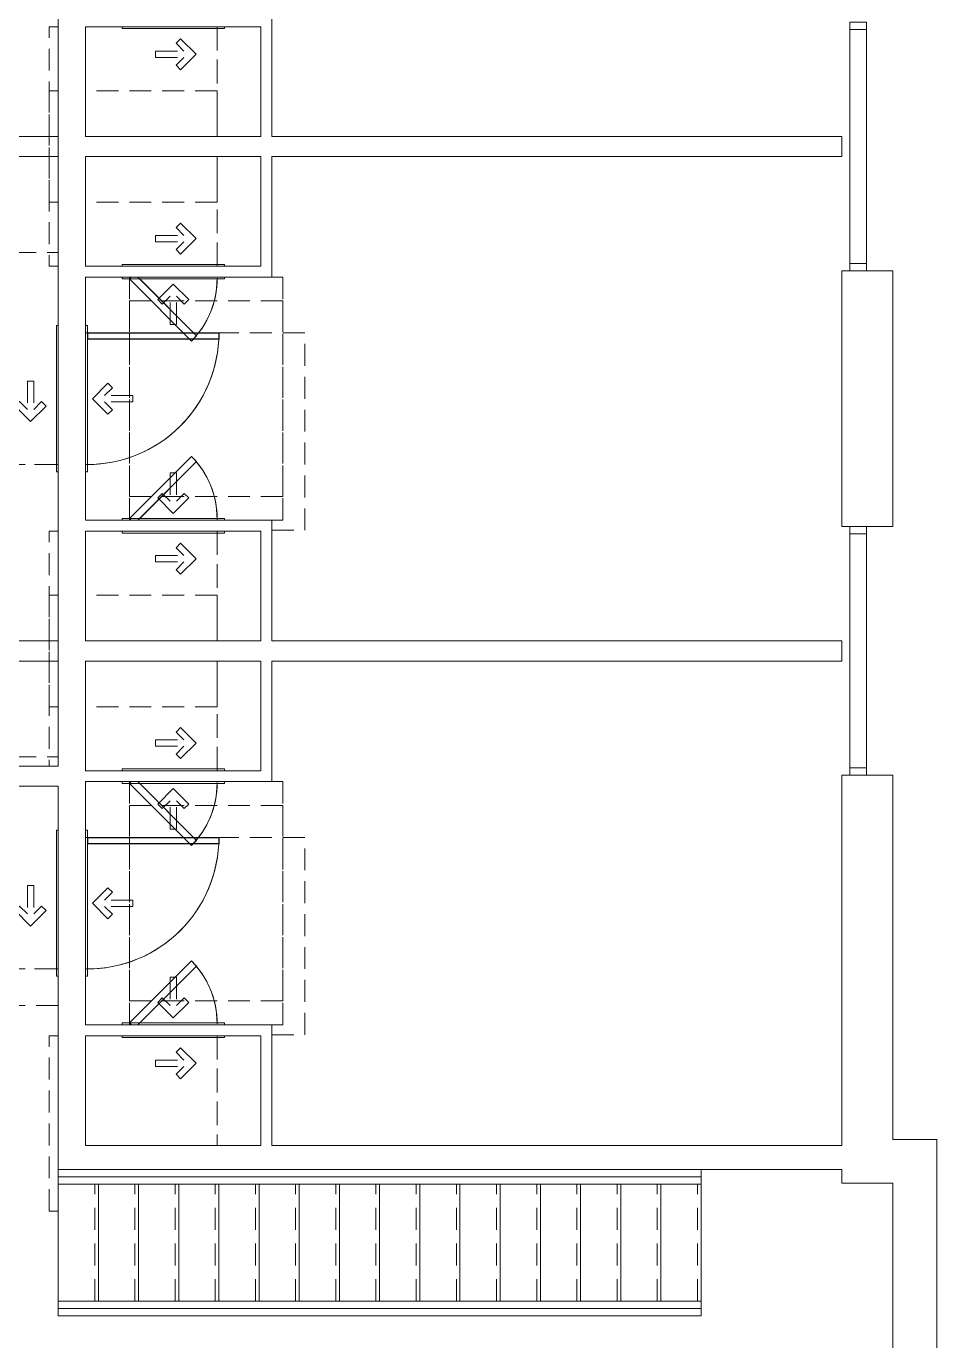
# Model space of a CAD drawing. Header units: inches. Extents: x -84 to 1352, y -1830 to 1419.
# Drawn here: x 652.6 to 901.9, y -1028.3 to -668.8 of the extents above; entities that cross this region are included whole.
import ezdxf

# ---------------------------------------------------------------- set-up
doc = ezdxf.new("R2010")
doc.units = ezdxf.units.IN
doc.header["$MEASUREMENT"] = 0
doc.linetypes.add('ADA Clearance', pattern=[9, 6, -3])
doc.linetypes.add('Overhead', pattern=[9.75, 6, -3.75])
for name, color, linetype, lineweight in [('A-DOOR', 31, 'Continuous', 15), ('A-DOOR-FRAM', 31, 'Continuous', 9), ('A-FLOR-HRAL', 11, 'Continuous', 9), ('A-GLAZ-CWMG', 51, 'Continuous', 9), ('A-WALL', 113, 'Continuous', 15), ('S-STRS', 31, 'Continuous', 9)]:
    doc.layers.add(name, color=color, linetype=linetype, lineweight=lineweight)

# ---------------------------------------------------------------- blocks, each defined once
blk = doc.blocks.new('Door-Single_CE_ - HM Door-2_ HM Frame-5146564-ROOF')
at = {"layer": 'A-DOOR', "linetype": 'ADA Clearance', "lineweight": 9}
for p, q in [((-18, 51.75), (40, 51.75)), ((-18, 4.25), (-18, 51.75)), ((40, 51.75), (40, 3.75)), ((-2.02, 15.53), (-6.26, 11.29)), ((-0.78, 14.29), (-2.02, 15.53)), ((-2.02, 7.04), (-6.26, 11.29)), ((-0.78, 14.29), (-2.91, 12.16)), ((4.84, 12.16), (-2.91, 12.16)), ((4.84, 12.16), (4.84, 10.41)), ((4.84, 10.41), (-2.91, 10.41)), ((-0.78, 8.28), (-2.91, 10.41)), ((-0.78, 8.28), (-2.02, 7.04)), ((-4.26, -9.87), (-0.02, -5.62)), ((4.22, -9.87), (-0.02, -5.62)), ((18, -63.75), (18, -4.25)), ((-3.02, -11.1), (-4.26, -9.87)), ((-3.02, -11.1), (-0.89, -8.97)), ((-0.89, -16.72), (-0.89, -8.97)), ((0.86, -16.72), (0.86, -8.97)), ((2.99, -11.1), (0.86, -8.97)), ((2.99, -11.1), (4.22, -9.87)), ((0.86, -16.72), (-0.89, -16.72)), ((-36, -54.75), (-36, -63.75)), ((-36, -63.75), (18, -63.75))]:
    blk.add_line(p, q, dxfattribs=at)
at = {"layer": 'A-DOOR'}
for p, q in [((16.25, -40.25), (16.25, -4.25)), ((18, -4.25), (18, -40.25)), ((18, -40.25), (16.25, -40.25))]:
    blk.add_line(p, q, dxfattribs=at)
at = {"layer": 'A-DOOR', "lineweight": 25}
for p, q in [((16.25, -40.25), (16.25, -4.25)), ((18, -4.25), (18, -40.25)), ((18, -40.25), (16.25, -40.25))]:
    blk.add_line(p, q, dxfattribs=at)
at = {"layer": 'A-DOOR', "lineweight": 9}
blk.add_arc((18, -4.25), 36, 180.0012, 270, dxfattribs=at)
blk.add_arc((18, -4.25), 36, 180.0012, 270, dxfattribs=at)
blk.add_arc((18, -4.25), 36, 180.0012, 270, dxfattribs=at)
blk.add_arc((18, -4.25), 36, 180.0012, 270, dxfattribs=at)
blk = doc.blocks.new('Door-Single_CE_ - HM Door-2_ HM Frame-V7-ROOF')
at = {"layer": 'A-DOOR', "linetype": 'ADA Clearance', "lineweight": 9}
for p, q in [((-18, 51.75), (31.5, 51.75)), ((-18, 4.25), (-18, 51.75)), ((38, 51.75), (40, 51.75)), ((40, 51.75), (40, 3.75)), ((-2.02, 15.53), (-6.26, 11.29)), ((-0.78, 14.29), (-2.02, 15.53)), ((-2.02, 7.04), (-6.26, 11.29)), ((-0.78, 14.29), (-2.91, 12.16)), ((4.84, 12.16), (-2.91, 12.16)), ((4.84, 12.16), (4.84, 10.41)), ((4.84, 10.41), (-2.91, 10.41)), ((-0.78, 8.28), (-2.91, 10.41)), ((-0.78, 8.28), (-2.02, 7.04)), ((-4.26, -9.87), (-0.02, -5.62)), ((4.22, -9.87), (-0.02, -5.62)), ((18, -63.75), (18, -4.25)), ((-3.02, -11.1), (-4.26, -9.87)), ((-3.02, -11.1), (-0.89, -8.97)), ((-0.89, -16.72), (-0.89, -8.97)), ((0.86, -16.72), (0.86, -8.97)), ((2.99, -11.1), (0.86, -8.97)), ((2.99, -11.1), (4.22, -9.87)), ((0.86, -16.72), (-0.89, -16.72)), ((-36, -54.75), (-36, -63.75)), ((-36, -63.75), (18, -63.75))]:
    blk.add_line(p, q, dxfattribs=at)
at = {"layer": 'A-DOOR'}
for p, q in [((16.25, -40.25), (16.25, -4.25)), ((18, -4.25), (18, -40.25)), ((18, -40.25), (16.25, -40.25))]:
    blk.add_line(p, q, dxfattribs=at)
at = {"layer": 'A-DOOR', "lineweight": 25}
for p, q in [((16.25, -40.25), (16.25, -4.25)), ((18, -4.25), (18, -40.25)), ((18, -40.25), (16.25, -40.25))]:
    blk.add_line(p, q, dxfattribs=at)
at = {"layer": 'A-DOOR', "lineweight": 9}
blk.add_arc((18, -4.25), 36, 180.0012, 270, dxfattribs=at)
blk.add_arc((18, -4.25), 36, 180.0012, 270, dxfattribs=at)
blk.add_arc((18, -4.25), 36, 180.0012, 270, dxfattribs=at)
blk.add_arc((18, -4.25), 36, 180.0012, 270, dxfattribs=at)
blk = doc.blocks.new('Door-Single_CE_ - HM Door-2_ HM Frame-5149586-ROOF')
at = {"layer": 'A-DOOR', "linetype": 'ADA Clearance', "lineweight": 9}
for p, q in [((-31, 62.75), (18, 62.75)), ((18, 62.75), (18, 3.25)), ((-0.89, 15.72), (-0.89, 7.97)), ((0.86, 15.72), (-0.89, 15.72)), ((0.86, 15.72), (0.86, 7.97)), ((-3.02, 10.1), (-4.26, 8.87)), ((-4.26, 8.87), (-0.02, 4.62)), ((-3.02, 10.1), (-0.89, 7.97)), ((4.22, 8.87), (-0.02, 4.62)), ((2.99, 10.1), (0.86, 7.97)), ((2.99, 10.1), (4.22, 8.87)), ((-18, -3.25), (-18, -50.75)), ((40, -2.75), (38.5, -2.75)), ((40, -50.75), (40, -2.75)), ((-2.02, -6.04), (-6.26, -10.29)), ((-0.78, -7.28), (-2.02, -6.04)), ((-2.02, -14.53), (-6.26, -10.29)), ((-0.78, -7.28), (-2.91, -9.41)), ((4.84, -9.41), (-2.91, -9.41)), ((4.84, -11.16), (4.84, -9.41)), ((4.84, -11.16), (-2.91, -11.16)), ((-0.78, -13.29), (-2.91, -11.16)), ((-0.78, -13.29), (-2.02, -14.53)), ((-18, -50.75), (31, -50.75)), ((38.5, -50.75), (40, -50.75))]:
    blk.add_line(p, q, dxfattribs=at)
at = {"layer": 'A-DOOR'}
for p, q in [((18, 39.25), (16.25, 39.25)), ((16.25, 39.25), (16.25, 3.25)), ((18, 3.25), (18, 39.25))]:
    blk.add_line(p, q, dxfattribs=at)
at = {"layer": 'A-DOOR', "lineweight": 25}
for p, q in [((18, 39.25), (16.25, 39.25)), ((16.25, 39.25), (16.25, 3.25)), ((18, 3.25), (18, 39.25))]:
    blk.add_line(p, q, dxfattribs=at)
at = {"layer": 'A-DOOR', "lineweight": 9}
blk.add_arc((18, 3.25), 36, 90, 179.9988, dxfattribs=at)
blk.add_arc((18, 3.25), 36, 90, 179.9988, dxfattribs=at)
blk.add_arc((18, 3.25), 36, 90, 179.9988, dxfattribs=at)
blk.add_arc((18, 3.25), 36, 90, 179.9988, dxfattribs=at)
blk = doc.blocks.new('Door-Single_CE_ - HM Door-2_ HM Frame-V14-ROOF')
at = {"layer": 'A-DOOR', "linetype": 'ADA Clearance', "lineweight": 9}
for p, q in [((-18, 51.75), (40, 51.75)), ((-18, 3.75), (-18, 51.75)), ((40, 51.75), (40, 3.75)), ((-2.02, 15.53), (-6.26, 11.29)), ((-0.78, 14.29), (-2.02, 15.53)), ((-2.02, 7.04), (-6.26, 11.29)), ((-0.78, 14.29), (-2.91, 12.16)), ((4.84, 12.16), (-2.91, 12.16)), ((4.84, 12.16), (4.84, 10.41)), ((4.84, 10.41), (-2.91, 10.41)), ((-0.78, 8.28), (-2.91, 10.41)), ((-0.78, 8.28), (-2.02, 7.04)), ((-4.26, -9.87), (-0.02, -5.62)), ((4.22, -9.87), (-0.02, -5.62)), ((18, -63.75), (18, -3.75)), ((-3.02, -11.1), (-4.26, -9.87)), ((-3.02, -11.1), (-0.89, -8.97)), ((-0.89, -16.72), (-0.89, -8.97)), ((0.86, -16.72), (0.86, -8.97)), ((2.99, -11.1), (0.86, -8.97)), ((2.99, -11.1), (4.22, -9.87)), ((0.86, -16.72), (-0.89, -16.72)), ((-36, -54.75), (-36, -63.75)), ((-36, -63.75), (18, -63.75))]:
    blk.add_line(p, q, dxfattribs=at)
at = {"layer": 'A-DOOR'}
for p, q in [((16.25, -40.25), (16.25, -4.25)), ((16.25, -4.25), (18, -4.25)), ((18, -4.25), (18, -40.25)), ((18, -40.25), (16.25, -40.25))]:
    blk.add_line(p, q, dxfattribs=at)
at = {"layer": 'A-DOOR', "lineweight": 25}
for p, q in [((16.25, -40.25), (16.25, -4.25)), ((18, -4.25), (16.25, -4.25)), ((18, -4.25), (18, -40.25)), ((18, -40.25), (16.25, -40.25))]:
    blk.add_line(p, q, dxfattribs=at)
at = {"layer": 'A-DOOR', "lineweight": 9}
for start in [179.5, 179.5, 179.5, 180.0012]:
    blk.add_arc((18, -4.25), 36, start, 270, dxfattribs=at)
at = {"layer": 'A-DOOR-FRAM'}
for p, q in [((-20, 4.25), (20, 4.25)), ((-20, 3.75), (-20, 4.25)), ((20, 4.25), (20, 3.75)), ((-20, -4.25), (-20, -3.75)), ((20, -4.25), (-20, -4.25)), ((20, -3.75), (20, -4.25))]:
    blk.add_line(p, q, dxfattribs=at)
blk = doc.blocks.new('Door-Single_CE_ - HM Door-2_ HM Frame-V16-ROOF')
at = {"layer": 'A-DOOR', "linetype": 'ADA Clearance', "lineweight": 9}
for p, q in [((-18, 51.75), (31.5, 51.75)), ((-18, 3.75), (-18, 51.75)), ((38, 51.75), (40, 51.75)), ((40, 51.75), (40, 3.75)), ((-2.02, 15.53), (-6.26, 11.29)), ((-0.78, 14.29), (-2.02, 15.53)), ((-2.02, 7.04), (-6.26, 11.29)), ((-0.78, 14.29), (-2.91, 12.16)), ((4.84, 12.16), (-2.91, 12.16)), ((4.84, 12.16), (4.84, 10.41)), ((4.84, 10.41), (-2.91, 10.41)), ((-0.78, 8.28), (-2.91, 10.41)), ((-0.78, 8.28), (-2.02, 7.04)), ((-4.26, -9.87), (-0.02, -5.62)), ((4.22, -9.87), (-0.02, -5.62)), ((18, -63.75), (18, -3.75)), ((-3.02, -11.1), (-4.26, -9.87)), ((-3.02, -11.1), (-0.89, -8.97)), ((-0.89, -16.72), (-0.89, -8.97)), ((0.86, -16.72), (0.86, -8.97)), ((2.99, -11.1), (0.86, -8.97)), ((2.99, -11.1), (4.22, -9.87)), ((0.86, -16.72), (-0.89, -16.72)), ((-36, -54.75), (-36, -63.75)), ((-36, -63.75), (18, -63.75))]:
    blk.add_line(p, q, dxfattribs=at)
at = {"layer": 'A-DOOR'}
for p, q in [((16.25, -40.25), (16.25, -4.25)), ((16.25, -4.25), (18, -4.25)), ((18, -4.25), (18, -40.25)), ((18, -40.25), (16.25, -40.25))]:
    blk.add_line(p, q, dxfattribs=at)
at = {"layer": 'A-DOOR', "lineweight": 25}
for p, q in [((16.25, -40.25), (16.25, -4.25)), ((18, -4.25), (16.25, -4.25)), ((18, -4.25), (18, -40.25)), ((18, -40.25), (16.25, -40.25))]:
    blk.add_line(p, q, dxfattribs=at)
at = {"layer": 'A-DOOR', "lineweight": 9}
for start in [179.5, 179.5, 179.5, 180.0012]:
    blk.add_arc((18, -4.25), 36, start, 270, dxfattribs=at)
at = {"layer": 'A-DOOR-FRAM'}
for p, q in [((-20, 4.25), (20, 4.25)), ((-20, 3.75), (-20, 4.25)), ((20, 4.25), (20, 3.75)), ((-20, -4.25), (-20, -3.75)), ((20, -4.25), (-20, -4.25)), ((20, -3.75), (20, -4.25))]:
    blk.add_line(p, q, dxfattribs=at)
blk = doc.blocks.new('Door-Single_CE_ - HM Door-2_ HM Frame-V23-ROOF')
at = {"layer": 'A-DOOR', "linetype": 'ADA Clearance', "lineweight": 9}
for p, q in [((-31, 62.75), (18, 62.75)), ((18, 62.75), (18, 2.75)), ((-0.89, 15.72), (-0.89, 7.97)), ((0.86, 15.72), (-0.89, 15.72)), ((0.86, 15.72), (0.86, 7.97)), ((-3.02, 10.1), (-4.26, 8.87)), ((-4.26, 8.87), (-0.02, 4.62)), ((-3.02, 10.1), (-0.89, 7.97)), ((4.22, 8.87), (-0.02, 4.62)), ((2.99, 10.1), (0.86, 7.97)), ((2.99, 10.1), (4.22, 8.87)), ((-18, -2.75), (-18, -50.75)), ((40, -2.75), (38.5, -2.75)), ((40, -50.75), (40, -2.75)), ((-2.02, -6.04), (-6.26, -10.29)), ((-0.78, -7.28), (-2.02, -6.04)), ((-2.02, -14.53), (-6.26, -10.29)), ((-0.78, -7.28), (-2.91, -9.41)), ((4.84, -9.41), (-2.91, -9.41)), ((4.84, -11.16), (4.84, -9.41)), ((4.84, -11.16), (-2.91, -11.16)), ((-0.78, -13.29), (-2.91, -11.16)), ((-0.78, -13.29), (-2.02, -14.53)), ((-18, -50.75), (31, -50.75)), ((38.5, -50.75), (40, -50.75))]:
    blk.add_line(p, q, dxfattribs=at)
at = {"layer": 'A-DOOR'}
for p, q in [((18, 39.25), (16.25, 39.25)), ((16.25, 39.25), (16.25, 3.25)), ((18, 3.25), (18, 39.25)), ((16.25, 3.25), (18, 3.25))]:
    blk.add_line(p, q, dxfattribs=at)
at = {"layer": 'A-DOOR', "lineweight": 25}
for p, q in [((18, 39.25), (16.25, 39.25)), ((16.25, 39.25), (16.25, 3.25)), ((18, 3.25), (18, 39.25)), ((18, 3.25), (16.25, 3.25))]:
    blk.add_line(p, q, dxfattribs=at)
at = {"layer": 'A-DOOR', "lineweight": 9}
for end in [179.9988, 180.5, 180.5, 180.5]:
    blk.add_arc((18, 3.25), 36, 90, end, dxfattribs=at)
at = {"layer": 'A-DOOR-FRAM'}
for p, q in [((-20, 3.25), (20, 3.25)), ((-20, 2.75), (-20, 3.25)), ((20, 3.25), (20, 2.75)), ((-20, -3.25), (-20, -2.75)), ((20, -3.25), (-20, -3.25)), ((20, -2.75), (20, -3.25))]:
    blk.add_line(p, q, dxfattribs=at)
blk = doc.blocks.new('Rectangular Mullion - 4 1_2_ x 2_ Rectangular_CE_-5161403-ROOF')
at = {"layer": 'A-GLAZ-CWMG'}
for p, q in [((878.12, 530.09), (882.62, 530.09)), ((878.12, 466.09), (878.12, 530.09)), ((882.62, 530.09), (882.62, 466.09)), ((882.62, 466.09), (878.12, 466.09))]:
    blk.add_line(p, q, dxfattribs=at)
blk = doc.blocks.new('Rectangular Mullion - 4 1_2_ x 2_ Rectangular_CE_-5140190-ROOF')
at = {"layer": 'A-GLAZ-CWMG'}
for p, q in [((-2, -2.25), (-2, 2.25)), ((-2, 2.25), (0, 2.25)), ((0, 2.25), (0, -2.25)), ((0, -2.25), (-2, -2.25))]:
    blk.add_line(p, q, dxfattribs=at)
blk = doc.blocks.new('Rectangular Mullion - 4 1_2_ x 2_ Rectangular_CE_-V1-ROOF')
at = {"layer": 'A-GLAZ-CWMG'}
for p, q in [((0, 2.25), (-2, 2.25)), ((-2, 2.25), (-2, -2.25)), ((0, -2.25), (0, 2.25)), ((-2, -2.25), (0, -2.25))]:
    blk.add_line(p, q, dxfattribs=at)
blk = doc.blocks.new('Railing - Railing-5168821-ROOF')
at = {"layer": 'A-FLOR-HRAL'}
for p, q in [((661.37, -985.53), (661.37, -983.53)), ((837.37, -983.53), (661.37, -983.53)), ((837.37, -983.53), (837.37, -985.53)), ((837.37, -985.53), (661.37, -985.53))]:
    blk.add_line(p, q, dxfattribs=at)
blk = doc.blocks.new('Railing - Railing-5168825-ROOF')
at = {"layer": 'A-FLOR-HRAL'}
for p, q in [((661.37, -1019.53), (661.37, -1017.53)), ((837.37, -1017.53), (661.37, -1017.53)), ((837.37, -1017.53), (837.37, -1019.53)), ((837.37, -1019.53), (661.37, -1019.53))]:
    blk.add_line(p, q, dxfattribs=at)
blk = doc.blocks.new('Door-Single_CE_ - WD Door-2_ WD Frame-5176362-ROOF')
at = {"layer": 'A-DOOR', "linetype": 'ADA Clearance', "lineweight": 9}
for p, q in [((-12, 49.5), (24, 49.5)), ((-12, 37), (-12, 49.5)), ((31.5, 49.5), (34, 49.5)), ((34, 49.5), (34, 1.5)), ((-12, 2), (-12, 31.5)), ((-2.02, 13.28), (-6.26, 9.04)), ((-0.78, 12.04), (-2.91, 9.91)), ((-0.78, 12.04), (-2.02, 13.28)), ((-2.02, 4.79), (-6.26, 9.04)), ((4.84, 9.91), (-2.91, 9.91)), ((4.84, 8.16), (-2.91, 8.16)), ((-0.78, 6.03), (-2.91, 8.16)), ((4.84, 9.91), (4.84, 8.16)), ((-0.78, 6.03), (-2.02, 4.79)), ((34, 1.5), (31.5, 1.5)), ((-27, -1.5), (-30, -1.5)), ((-30, -1.5), (-30, -61.5)), ((-4.26, -7.62), (-0.02, -3.37)), ((4.22, -7.62), (-0.02, -3.37)), ((12, -61.5), (12, -2)), ((-3.02, -8.85), (-0.89, -6.72)), ((-0.89, -14.47), (-0.89, -6.72)), ((0.86, -14.47), (0.86, -6.72)), ((2.99, -8.85), (0.86, -6.72)), ((-3.02, -8.85), (-4.26, -7.62)), ((2.99, -8.85), (4.22, -7.62)), ((0.86, -14.47), (-0.89, -14.47)), ((-30, -61.5), (12, -61.5))]:
    blk.add_line(p, q, dxfattribs=at)
at = {"layer": 'A-DOOR'}
for p, q in [((-6.38, -17.56), (9.17, -2)), ((12, -2), (-4.97, -18.97)), ((-4.97, -18.97), (-6.38, -17.56))]:
    blk.add_line(p, q, dxfattribs=at)
at = {"layer": 'A-DOOR', "lineweight": 25}
for p, q in [((-6.38, -17.56), (9.17, -2)), ((12, -2), (-4.97, -18.97)), ((-4.97, -18.97), (-6.38, -17.56))]:
    blk.add_line(p, q, dxfattribs=at)
at = {"layer": 'A-DOOR', "lineweight": 9}
for start in [180.0018, 180.0018, 180.0021, 180.0021]:
    blk.add_arc((12, -2), 24, start, 225, dxfattribs=at)
blk = doc.blocks.new('Door-Single_CE_ - WD Door-2_ WD Frame-5176364-ROOF')
at = {"layer": 'A-DOOR', "linetype": 'ADA Clearance', "lineweight": 9}
for p, q in [((-30, 61.5), (12, 61.5)), ((-30, 1.5), (-30, 61.5)), ((12, 61.5), (12, 2)), ((-0.89, 14.47), (-0.89, 6.72)), ((0.86, 14.47), (-0.89, 14.47)), ((0.86, 14.47), (0.86, 6.72)), ((-3.02, 8.85), (-4.26, 7.62)), ((-4.26, 7.62), (-0.02, 3.37)), ((-3.02, 8.85), (-0.89, 6.72)), ((4.22, 7.62), (-0.02, 3.37)), ((2.99, 8.85), (0.86, 6.72)), ((2.99, 8.85), (4.22, 7.62)), ((-27, 1.5), (-30, 1.5)), ((-12, -2), (-12, -31.5)), ((34, -1.5), (31.5, -1.5)), ((34, -49.5), (34, -1.5)), ((-2.02, -4.79), (-6.26, -9.04)), ((-0.78, -6.03), (-2.91, -8.16)), ((-0.78, -6.03), (-2.02, -4.79)), ((-2.02, -13.28), (-6.26, -9.04)), ((4.84, -8.16), (-2.91, -8.16)), ((4.84, -9.91), (-2.91, -9.91)), ((-0.78, -12.04), (-2.91, -9.91)), ((4.84, -9.91), (4.84, -8.16)), ((-0.78, -12.04), (-2.02, -13.28)), ((-12, -37), (-12, -49.5)), ((-12, -49.5), (24, -49.5)), ((31.5, -49.5), (34, -49.5))]:
    blk.add_line(p, q, dxfattribs=at)
at = {"layer": 'A-DOOR'}
for p, q in [((-4.97, 18.97), (-6.38, 17.56)), ((12, 2), (-4.97, 18.97)), ((-6.38, 17.56), (9.17, 2))]:
    blk.add_line(p, q, dxfattribs=at)
at = {"layer": 'A-DOOR', "lineweight": 25}
for p, q in [((-4.97, 18.97), (-6.38, 17.56)), ((12, 2), (-4.97, 18.97)), ((-6.38, 17.56), (9.17, 2))]:
    blk.add_line(p, q, dxfattribs=at)
at = {"layer": 'A-DOOR', "lineweight": 9}
for end in [179.9982, 179.9982, 179.9979, 179.9979]:
    blk.add_arc((12, 2), 24, 135, end, dxfattribs=at)
blk = doc.blocks.new('Door-Single_CE_ - WD Door-2_ WD Frame-V45-ROOF')
at = {"layer": 'A-DOOR', "linetype": 'ADA Clearance', "lineweight": 9}
for p, q in [((-30, 61.5), (12, 61.5)), ((-30, 1.5), (-30, 61.5)), ((12, 61.5), (12, 2)), ((-0.89, 14.47), (-0.89, 6.72)), ((0.86, 14.47), (-0.89, 14.47)), ((0.86, 14.47), (0.86, 6.72)), ((-3.02, 8.85), (-4.26, 7.62)), ((-4.26, 7.62), (-0.02, 3.37)), ((-3.02, 8.85), (-0.89, 6.72)), ((4.22, 7.62), (-0.02, 3.37)), ((2.99, 8.85), (0.86, 6.72)), ((2.99, 8.85), (4.22, 7.62)), ((-27, 1.5), (-30, 1.5)), ((-12, -2), (-12, -31.5)), ((34, -49.5), (34, -2.75)), ((-2.02, -4.79), (-6.26, -9.04)), ((-0.78, -6.03), (-2.91, -8.16)), ((-0.78, -6.03), (-2.02, -4.79)), ((-2.02, -13.28), (-6.26, -9.04)), ((4.84, -8.16), (-2.91, -8.16)), ((4.84, -9.91), (-2.91, -9.91)), ((-0.78, -12.04), (-2.91, -9.91)), ((4.84, -9.91), (4.84, -8.16)), ((-0.78, -12.04), (-2.02, -13.28)), ((-12, -37), (-12, -49.5)), ((-12, -49.5), (24, -49.5)), ((31.5, -49.5), (34, -49.5))]:
    blk.add_line(p, q, dxfattribs=at)
at = {"layer": 'A-DOOR'}
for p, q in [((-4.97, 18.97), (-6.38, 17.56)), ((12, 2), (-4.97, 18.97)), ((-6.38, 17.56), (9.17, 2))]:
    blk.add_line(p, q, dxfattribs=at)
at = {"layer": 'A-DOOR', "lineweight": 25}
for p, q in [((-4.97, 18.97), (-6.38, 17.56)), ((12, 2), (-4.97, 18.97)), ((-6.38, 17.56), (9.17, 2))]:
    blk.add_line(p, q, dxfattribs=at)
at = {"layer": 'A-DOOR', "lineweight": 9}
for end in [179.9982, 179.9982, 179.9979, 179.9979]:
    blk.add_arc((12, 2), 24, 135, end, dxfattribs=at)
blk = doc.blocks.new('Door-Single_CE_ - WD Door-2_ WD Frame-V46-ROOF')
at = {"layer": 'A-DOOR', "linetype": 'ADA Clearance', "lineweight": 9}
for p, q in [((31.5, 49.5), (34, 49.5)), ((34, 49.5), (34, 1.5)), ((-12, 2), (-12, 31.5)), ((-2.02, 13.28), (-6.26, 9.04)), ((-0.78, 12.04), (-2.91, 9.91)), ((-0.78, 12.04), (-2.02, 13.28)), ((-2.02, 4.79), (-6.26, 9.04)), ((4.84, 9.91), (-2.91, 9.91)), ((4.84, 8.16), (-2.91, 8.16)), ((-0.78, 6.03), (-2.91, 8.16)), ((4.84, 9.91), (4.84, 8.16)), ((-0.78, 6.03), (-2.02, 4.79)), ((34, 1.5), (31.5, 1.5)), ((-27, -1.5), (-30, -1.5)), ((-30, -1.5), (-30, -61.5)), ((-4.26, -7.62), (-0.02, -3.37)), ((4.22, -7.62), (-0.02, -3.37)), ((12, -61.5), (12, -2)), ((-3.02, -8.85), (-0.89, -6.72)), ((-0.89, -14.47), (-0.89, -6.72)), ((0.86, -14.47), (0.86, -6.72)), ((2.99, -8.85), (0.86, -6.72)), ((-3.02, -8.85), (-4.26, -7.62)), ((2.99, -8.85), (4.22, -7.62)), ((0.86, -14.47), (-0.89, -14.47)), ((-30, -61.5), (12, -61.5))]:
    blk.add_line(p, q, dxfattribs=at)
at = {"layer": 'A-DOOR'}
for p, q in [((-6.38, -17.56), (9.17, -2)), ((12, -2), (-4.97, -18.97)), ((-4.97, -18.97), (-6.38, -17.56))]:
    blk.add_line(p, q, dxfattribs=at)
at = {"layer": 'A-DOOR', "lineweight": 25}
for p, q in [((-6.38, -17.56), (9.17, -2)), ((12, -2), (-4.97, -18.97)), ((-4.97, -18.97), (-6.38, -17.56))]:
    blk.add_line(p, q, dxfattribs=at)
at = {"layer": 'A-DOOR', "lineweight": 9}
for start in [180.0018, 180.0018, 180.0021, 180.0021]:
    blk.add_arc((12, -2), 24, start, 225, dxfattribs=at)
blk = doc.blocks.new('Door-Single_CE_ - WD Door-2_ WD Frame-V47-ROOF')
at = {"layer": 'A-DOOR', "linetype": 'ADA Clearance', "lineweight": 9}
for p, q in [((-12, 49.5), (24, 49.5)), ((-12, 37), (-12, 49.5)), ((31.5, 49.5), (34, 49.5)), ((34, 49.5), (34, 1.5)), ((-12, 1.5), (-12, 31.5)), ((-2.02, 13.28), (-6.26, 9.04)), ((-0.78, 12.04), (-2.91, 9.91)), ((-0.78, 12.04), (-2.02, 13.28)), ((-2.02, 4.79), (-6.26, 9.04)), ((4.84, 9.91), (-2.91, 9.91)), ((4.84, 8.16), (-2.91, 8.16)), ((-0.78, 6.03), (-2.91, 8.16)), ((4.84, 9.91), (4.84, 8.16)), ((-0.78, 6.03), (-2.02, 4.79)), ((34, 1.5), (31.5, 1.5)), ((-27, -1.5), (-30, -1.5)), ((-30, -1.5), (-30, -61.5)), ((-4.26, -7.62), (-0.02, -3.37)), ((4.22, -7.62), (-0.02, -3.37)), ((12, -61.5), (12, -1.5)), ((-3.02, -8.85), (-0.89, -6.72)), ((-0.89, -14.47), (-0.89, -6.72)), ((0.86, -14.47), (0.86, -6.72)), ((2.99, -8.85), (0.86, -6.72)), ((-3.02, -8.85), (-4.26, -7.62)), ((2.99, -8.85), (4.22, -7.62)), ((0.86, -14.47), (-0.89, -14.47)), ((-30, -61.5), (12, -61.5))]:
    blk.add_line(p, q, dxfattribs=at)
at = {"layer": 'A-DOOR'}
for p, q in [((-6.38, -17.56), (9.67, -1.5)), ((12, -2), (-4.97, -18.97)), ((11.5, -1.5), (12, -2)), ((-4.97, -18.97), (-6.38, -17.56))]:
    blk.add_line(p, q, dxfattribs=at)
at = {"layer": 'A-DOOR', "lineweight": 25}
for p, q in [((-6.38, -17.56), (9.67, -1.5)), ((12, -2), (-4.97, -18.97)), ((12, -2), (11.5, -1.5)), ((-4.97, -18.97), (-6.38, -17.56))]:
    blk.add_line(p, q, dxfattribs=at)
at = {"layer": 'A-DOOR', "lineweight": 9}
for start in [179.3876, 179.3876, 179.5, 180.0018]:
    blk.add_arc((12, -2), 24, start, 225, dxfattribs=at)
at = {"layer": 'A-DOOR-FRAM'}
for p, q in [((-14, 2), (14, 2)), ((-14, 1.5), (-14, 2)), ((14, 2), (14, 1.5)), ((-14, -2), (-14, -1.5)), ((14, -2), (-14, -2)), ((14, -1.5), (14, -2))]:
    blk.add_line(p, q, dxfattribs=at)
blk = doc.blocks.new('Door-Single_CE_ - WD Door-2_ WD Frame-V48-ROOF')
at = {"layer": 'A-DOOR', "linetype": 'ADA Clearance', "lineweight": 9}
for p, q in [((-30, 61.5), (12, 61.5)), ((-30, 1.5), (-30, 61.5)), ((12, 61.5), (12, 1.5)), ((-0.89, 14.47), (-0.89, 6.72)), ((0.86, 14.47), (-0.89, 14.47)), ((0.86, 14.47), (0.86, 6.72)), ((-3.02, 8.85), (-4.26, 7.62)), ((-4.26, 7.62), (-0.02, 3.37)), ((-3.02, 8.85), (-0.89, 6.72)), ((4.22, 7.62), (-0.02, 3.37)), ((2.99, 8.85), (0.86, 6.72)), ((2.99, 8.85), (4.22, 7.62)), ((-27, 1.5), (-30, 1.5)), ((-12, -1.5), (-12, -31.5)), ((34, -1.5), (31.5, -1.5)), ((34, -49.5), (34, -1.5)), ((-2.02, -4.79), (-6.26, -9.04)), ((-0.78, -6.03), (-2.91, -8.16)), ((-0.78, -6.03), (-2.02, -4.79)), ((-2.02, -13.28), (-6.26, -9.04)), ((4.84, -8.16), (-2.91, -8.16)), ((4.84, -9.91), (-2.91, -9.91)), ((-0.78, -12.04), (-2.91, -9.91)), ((4.84, -9.91), (4.84, -8.16)), ((-0.78, -12.04), (-2.02, -13.28)), ((-12, -37), (-12, -49.5)), ((-12, -49.5), (24, -49.5)), ((31.5, -49.5), (34, -49.5))]:
    blk.add_line(p, q, dxfattribs=at)
at = {"layer": 'A-DOOR'}
for p, q in [((-4.97, 18.97), (-6.38, 17.56)), ((12, 2), (-4.97, 18.97)), ((-6.38, 17.56), (9.67, 1.5)), ((11.5, 1.5), (12, 2))]:
    blk.add_line(p, q, dxfattribs=at)
at = {"layer": 'A-DOOR', "lineweight": 25}
for p, q in [((-4.97, 18.97), (-6.38, 17.56)), ((12, 2), (-4.97, 18.97)), ((-6.38, 17.56), (9.67, 1.5)), ((12, 2), (11.5, 1.5))]:
    blk.add_line(p, q, dxfattribs=at)
at = {"layer": 'A-DOOR', "lineweight": 9}
for end in [179.9982, 180.5, 180.6124, 180.6124]:
    blk.add_arc((12, 2), 24, 135, end, dxfattribs=at)
at = {"layer": 'A-DOOR-FRAM'}
for p, q in [((-14, 2), (14, 2)), ((-14, 1.5), (-14, 2)), ((14, 2), (14, 1.5)), ((-14, -2), (-14, -1.5)), ((14, -2), (-14, -2)), ((14, -1.5), (14, -2))]:
    blk.add_line(p, q, dxfattribs=at)
blk = doc.blocks.new('Door-Single_CE_ - WD Door-2_ WD Frame-V66-ROOF')
at = {"layer": 'A-DOOR', "linetype": 'ADA Clearance', "lineweight": 9}
for p, q in [((-30, 61.5), (12, 61.5)), ((-30, 1.5), (-30, 61.5)), ((12, 61.5), (12, 1.5)), ((-0.89, 14.47), (-0.89, 6.72)), ((0.86, 14.47), (-0.89, 14.47)), ((0.86, 14.47), (0.86, 6.72)), ((-3.02, 8.85), (-4.26, 7.62)), ((-4.26, 7.62), (-0.02, 3.37)), ((-3.02, 8.85), (-0.89, 6.72)), ((4.22, 7.62), (-0.02, 3.37)), ((2.99, 8.85), (0.86, 6.72)), ((2.99, 8.85), (4.22, 7.62)), ((-27, 1.5), (-30, 1.5)), ((-12, -1.5), (-12, -31.5)), ((34, -49.5), (34, -2.75)), ((-2.02, -4.79), (-6.26, -9.04)), ((-0.78, -6.03), (-2.91, -8.16)), ((-0.78, -6.03), (-2.02, -4.79)), ((-2.02, -13.28), (-6.26, -9.04)), ((4.84, -8.16), (-2.91, -8.16)), ((4.84, -9.91), (-2.91, -9.91)), ((-0.78, -12.04), (-2.91, -9.91)), ((4.84, -9.91), (4.84, -8.16)), ((-0.78, -12.04), (-2.02, -13.28)), ((-12, -37), (-12, -49.5)), ((-12, -49.5), (24, -49.5)), ((31.5, -49.5), (34, -49.5))]:
    blk.add_line(p, q, dxfattribs=at)
at = {"layer": 'A-DOOR'}
for p, q in [((-4.97, 18.97), (-6.38, 17.56)), ((12, 2), (-4.97, 18.97)), ((-6.38, 17.56), (9.67, 1.5)), ((11.5, 1.5), (12, 2))]:
    blk.add_line(p, q, dxfattribs=at)
at = {"layer": 'A-DOOR', "lineweight": 25}
for p, q in [((-4.97, 18.97), (-6.38, 17.56)), ((12, 2), (-4.97, 18.97)), ((-6.38, 17.56), (9.67, 1.5)), ((12, 2), (11.5, 1.5))]:
    blk.add_line(p, q, dxfattribs=at)
at = {"layer": 'A-DOOR', "lineweight": 9}
for end in [179.9982, 180.5, 180.6124, 180.6124]:
    blk.add_arc((12, 2), 24, 135, end, dxfattribs=at)
at = {"layer": 'A-DOOR-FRAM'}
for p, q in [((-14, 2), (14, 2)), ((-14, 1.5), (-14, 2)), ((14, 2), (14, 1.5)), ((-14, -2), (-14, -1.5)), ((14, -2), (-14, -2)), ((14, -1.5), (14, -2))]:
    blk.add_line(p, q, dxfattribs=at)
blk = doc.blocks.new('Door-Single_CE_ - WD Door-2_ WD Frame-V67-ROOF')
at = {"layer": 'A-DOOR', "linetype": 'ADA Clearance', "lineweight": 9}
for p, q in [((31.5, 49.5), (34, 49.5)), ((34, 49.5), (34, 1.5)), ((-12, 1.5), (-12, 31.5)), ((-2.02, 13.28), (-6.26, 9.04)), ((-0.78, 12.04), (-2.91, 9.91)), ((-0.78, 12.04), (-2.02, 13.28)), ((-2.02, 4.79), (-6.26, 9.04)), ((4.84, 9.91), (-2.91, 9.91)), ((4.84, 8.16), (-2.91, 8.16)), ((-0.78, 6.03), (-2.91, 8.16)), ((4.84, 9.91), (4.84, 8.16)), ((-0.78, 6.03), (-2.02, 4.79)), ((34, 1.5), (31.5, 1.5)), ((-27, -1.5), (-30, -1.5)), ((-30, -1.5), (-30, -61.5)), ((-4.26, -7.62), (-0.02, -3.37)), ((4.22, -7.62), (-0.02, -3.37)), ((12, -61.5), (12, -1.5)), ((-3.02, -8.85), (-0.89, -6.72)), ((-0.89, -14.47), (-0.89, -6.72)), ((0.86, -14.47), (0.86, -6.72)), ((2.99, -8.85), (0.86, -6.72)), ((-3.02, -8.85), (-4.26, -7.62)), ((2.99, -8.85), (4.22, -7.62)), ((0.86, -14.47), (-0.89, -14.47)), ((-30, -61.5), (12, -61.5))]:
    blk.add_line(p, q, dxfattribs=at)
at = {"layer": 'A-DOOR'}
for p, q in [((-6.38, -17.56), (9.67, -1.5)), ((12, -2), (-4.97, -18.97)), ((11.5, -1.5), (12, -2)), ((-4.97, -18.97), (-6.38, -17.56))]:
    blk.add_line(p, q, dxfattribs=at)
at = {"layer": 'A-DOOR', "lineweight": 25}
for p, q in [((-6.38, -17.56), (9.67, -1.5)), ((12, -2), (-4.97, -18.97)), ((12, -2), (11.5, -1.5)), ((-4.97, -18.97), (-6.38, -17.56))]:
    blk.add_line(p, q, dxfattribs=at)
at = {"layer": 'A-DOOR', "lineweight": 9}
for start in [179.3876, 179.3876, 179.5, 180.0018]:
    blk.add_arc((12, -2), 24, start, 225, dxfattribs=at)
at = {"layer": 'A-DOOR-FRAM'}
for p, q in [((-14, 2), (14, 2)), ((-14, 1.5), (-14, 2)), ((14, 2), (14, 1.5)), ((-14, -2), (-14, -1.5)), ((14, -2), (-14, -2)), ((14, -1.5), (14, -2))]:
    blk.add_line(p, q, dxfattribs=at)

msp = doc.modelspace()

# ---------------------------------------------------------------- linework, layer by layer
at = {"layer": 'A-WALL'}
for p, q in [((661.37, -871.16), (661.37, -48.66)), ((719.87, -665.91), (719.87, -698.91)), ((668.87, -668.91), (668.87, -698.91)), ((716.87, -668.91), (668.87, -668.91)), ((716.87, -698.91), (716.87, -668.91)), ((599.87, -698.91), (661.37, -698.91)), ((668.87, -698.91), (716.87, -698.91)), ((719.87, -698.91), (875.87, -698.91)), ((875.87, -704.41), (875.87, -698.91)), ((661.37, -704.41), (599.87, -704.41)), ((716.87, -704.41), (668.87, -704.41)), ((668.87, -704.41), (668.87, -734.41)), ((716.87, -734.41), (716.87, -704.41)), ((875.87, -704.41), (719.87, -704.41)), ((719.87, -704.41), (719.87, -737.41)), ((668.87, -734.41), (716.87, -734.41)), ((875.87, -805.66), (875.87, -735.66)), ((889.87, -735.66), (875.87, -735.66)), ((889.87, -735.66), (889.87, -805.66)), ((668.87, -737.41), (668.87, -803.91)), ((719.87, -737.41), (668.87, -737.41)), ((668.87, -803.91), (719.87, -803.91)), ((719.87, -803.91), (719.87, -836.91)), ((668.87, -806.91), (668.87, -836.91)), ((716.87, -806.91), (668.87, -806.91)), ((716.87, -836.91), (716.87, -806.91)), ((875.87, -805.66), (889.87, -805.66)), ((599.87, -836.91), (661.37, -836.91)), ((668.87, -836.91), (716.87, -836.91)), ((719.87, -836.91), (875.87, -836.91)), ((875.87, -842.41), (875.87, -836.91)), ((661.37, -842.41), (599.87, -842.41)), ((716.87, -842.41), (668.87, -842.41)), ((668.87, -842.41), (668.87, -872.41)), ((716.87, -872.41), (716.87, -842.41)), ((875.87, -842.41), (719.87, -842.41)), ((719.87, -842.41), (719.87, -875.41)), ((599.37, -871.16), (661.37, -871.16)), ((668.87, -872.41), (716.87, -872.41)), ((875.87, -974.91), (875.87, -873.66)), ((889.87, -873.66), (875.87, -873.66)), ((889.87, -873.66), (889.87, -973.28)), ((661.37, -876.66), (599.37, -876.66)), ((661.37, -981.53), (661.37, -876.66)), ((668.87, -875.41), (668.87, -941.91)), ((719.87, -875.41), (668.87, -875.41)), ((668.87, -941.91), (719.87, -941.91)), ((719.87, -941.91), (719.87, -974.91)), ((668.87, -944.91), (668.87, -974.91)), ((716.87, -944.91), (668.87, -944.91)), ((716.87, -974.91), (716.87, -944.91)), ((889.87, -973.28), (901.87, -973.28)), ((901.87, -973.28), (901.87, -1077.78)), ((668.87, -974.91), (716.87, -974.91)), ((719.87, -974.91), (875.87, -974.91)), ((875.87, -981.53), (661.37, -981.53)), ((875.87, -981.53), (875.87, -985.28)), ((889.87, -985.28), (875.87, -985.28)), ((889.87, -1065.78), (889.87, -985.28))]:
    msp.add_line(p, q, dxfattribs=at)
at = {"layer": 'S-STRS'}
for p, q in [((661.37, -981.53), (661.37, -983.53)), ((837.37, -983.53), (837.37, -981.53)), ((661.37, -1017.53), (661.37, -985.53)), ((672.37, -1017.53), (672.37, -985.53)), ((683.37, -1017.53), (683.37, -985.53)), ((694.37, -1017.53), (694.37, -985.53)), ((705.37, -1017.53), (705.37, -985.53)), ((716.37, -1017.53), (716.37, -985.53)), ((727.37, -1017.53), (727.37, -985.53)), ((738.37, -1017.53), (738.37, -985.53)), ((749.37, -1017.53), (749.37, -985.53)), ((760.37, -1017.53), (760.37, -985.53)), ((771.37, -1017.53), (771.37, -985.53)), ((782.37, -1017.53), (782.37, -985.53)), ((793.37, -1017.53), (793.37, -985.53)), ((804.37, -1017.53), (804.37, -985.53)), ((815.37, -1017.53), (815.37, -985.53)), ((826.37, -1017.53), (826.37, -985.53)), ((837.37, -1017.53), (837.37, -985.53)), ((661.37, -1019.53), (661.37, -1021.53)), ((837.37, -1021.53), (837.37, -1019.53)), ((837.37, -1021.53), (661.37, -1021.53))]:
    msp.add_line(p, q, dxfattribs=at)
at = {"layer": 'S-STRS', "linetype": 'Overhead'}
for p, q in [((671.37, -1017.53), (671.37, -985.53)), ((682.37, -1017.53), (682.37, -985.53)), ((693.37, -1017.53), (693.37, -985.53)), ((704.37, -1017.53), (704.37, -985.53)), ((715.37, -1017.53), (715.37, -985.53)), ((726.37, -1017.53), (726.37, -985.53)), ((737.37, -1017.53), (737.37, -985.53)), ((748.37, -1017.53), (748.37, -985.53)), ((759.37, -1017.53), (759.37, -985.53)), ((770.37, -1017.53), (770.37, -985.53)), ((781.37, -1017.53), (781.37, -985.53)), ((792.37, -1017.53), (792.37, -985.53)), ((803.37, -1017.53), (803.37, -985.53)), ((814.37, -1017.53), (814.37, -985.53)), ((825.37, -1017.53), (825.37, -985.53)), ((836.37, -1017.53), (836.37, -985.53))]:
    msp.add_line(p, q, dxfattribs=at)

# ---------------------------------------------------------------- block references
at = {"layer": 'A-DOOR', "lineweight": 9}
for name, p, rotation in [('Door-Single_CE_ - WD Door-2_ WD Frame-5176362-ROOF', (692.87, -667.41), 180), ('Door-Single_CE_ - WD Door-2_ WD Frame-V47-ROOF', (692.87, -667.41), 180), ('Door-Single_CE_ - WD Door-2_ WD Frame-5176364-ROOF', (692.87, -735.91), 180), ('Door-Single_CE_ - WD Door-2_ WD Frame-V48-ROOF', (692.87, -735.91), 180), ('Door-Single_CE_ - HM Door-2_ HM Frame-5146564-ROOF', (665.12, -770.66), 90.00000000000006), ('Door-Single_CE_ - HM Door-2_ HM Frame-V14-ROOF', (665.12, -770.66), 90.00000000000006), ('Door-Single_CE_ - WD Door-2_ WD Frame-5176362-ROOF', (692.87, -805.41), 180), ('Door-Single_CE_ - WD Door-2_ WD Frame-V47-ROOF', (692.87, -805.41), 180), ('Door-Single_CE_ - HM Door-2_ HM Frame-5149586-ROOF', (630.37, -873.91), 180), ('Door-Single_CE_ - HM Door-2_ HM Frame-V23-ROOF', (630.37, -873.91), 180), ('Door-Single_CE_ - WD Door-2_ WD Frame-V45-ROOF', (692.87, -873.91), 180), ('Door-Single_CE_ - WD Door-2_ WD Frame-V66-ROOF', (692.87, -873.91), 180), ('Door-Single_CE_ - HM Door-2_ HM Frame-V7-ROOF', (665.12, -908.66), 90.00000000000006), ('Door-Single_CE_ - HM Door-2_ HM Frame-V16-ROOF', (665.12, -908.66), 90.00000000000006), ('Door-Single_CE_ - WD Door-2_ WD Frame-V46-ROOF', (692.87, -943.41), 180), ('Door-Single_CE_ - WD Door-2_ WD Frame-V67-ROOF', (692.87, -943.41), 180)]:
    msp.add_blockref(name, p, dxfattribs=dict(at, rotation=rotation))
at = {"layer": 'A-FLOR-HRAL'}
for name in ['Railing - Railing-5168821-ROOF', 'Railing - Railing-5168825-ROOF']:
    msp.add_blockref(name, (0, 0), dxfattribs=at)
at = {"layer": 'A-GLAZ-CWMG', "rotation": 90.0000000000001}
for p in [(880.37, -667.66), (880.37, -805.66)]:
    msp.add_blockref('Rectangular Mullion - 4 1_2_ x 2_ Rectangular_CE_-V1-ROOF', p, dxfattribs=at)
at = {"layer": 'A-GLAZ-CWMG'}
for p in [(0, -1199.75), (0, -1337.75)]:
    msp.add_blockref('Rectangular Mullion - 4 1_2_ x 2_ Rectangular_CE_-5161403-ROOF', p, dxfattribs=at)
at = {"layer": 'A-GLAZ-CWMG', "extrusion": (0, 0, -1), "rotation": 269.9999999999999}
for p in [(-880.37, -735.66), (-880.37, -873.66)]:
    msp.add_blockref('Rectangular Mullion - 4 1_2_ x 2_ Rectangular_CE_-5140190-ROOF', p, dxfattribs=at)

doc.saveas('drawing.dxf')
